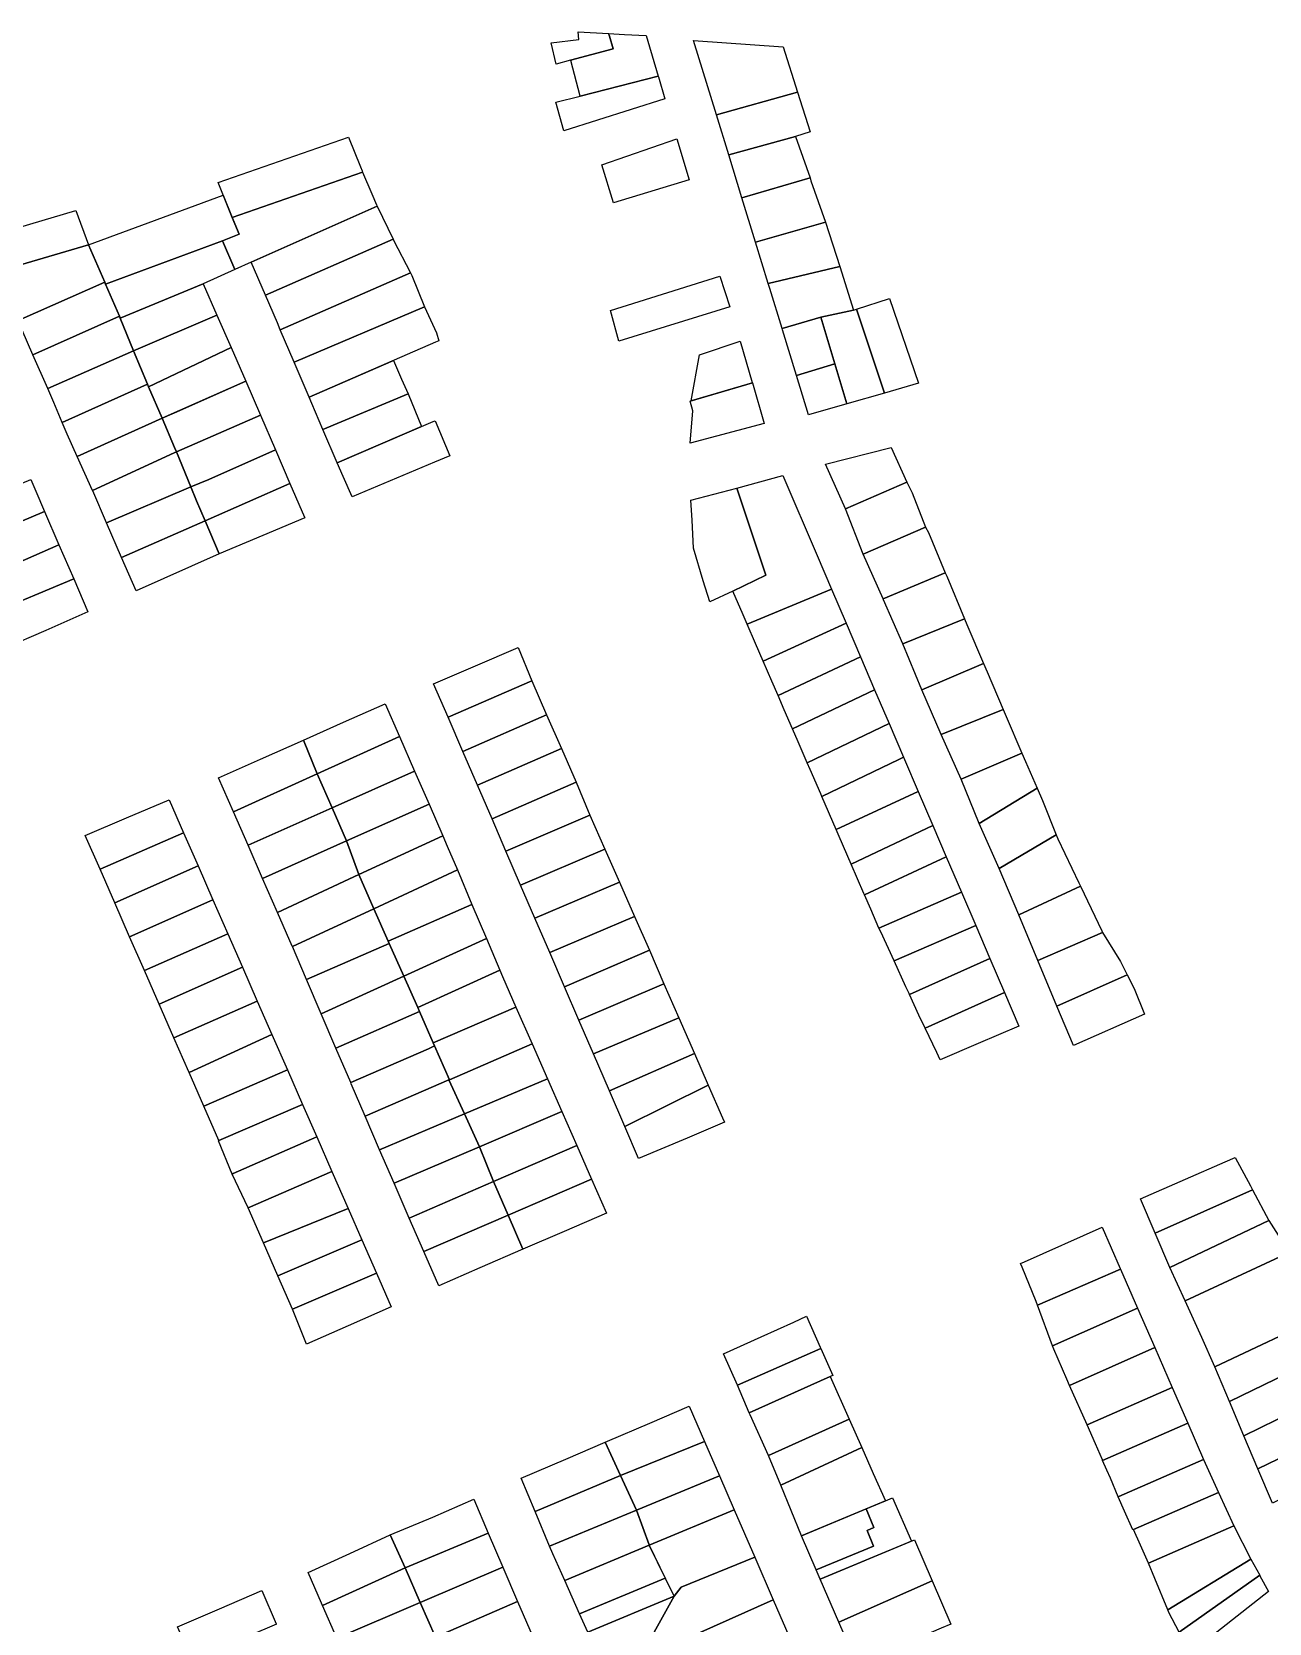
# Model space of a CAD drawing. Header units: millimetres. Extents: x 522658 to 553925, y 7796479 to 7820139.
# Drawn here: x 540287 to 540691, y 7804654 to 7805173 of the extents above; entities that cross this region are included whole.
import ezdxf

# ---------------------------------------------------------------- set-up
doc = ezdxf.new("R2010")
doc.units = ezdxf.units.MM
doc.layers.add('ZONA RESIDENCIAL 2 (ZR_2)', color=2, linetype='Continuous')

msp = doc.modelspace()

# ---------------------------------------------------------------- linework, layer by layer
at = {"layer": 'ZONA RESIDENCIAL 2 (ZR_2)'}
for points in [[(540474.97, 7805172.81), (540475.23, 7805171.96), (540476.51, 7805167.75), (540462.57, 7805164.1), (540457.82, 7805162.85), (540456.2, 7805169.8), (540465.3, 7805170.83), (540465.09, 7805173.35), (540474.97, 7805172.81)], [(540462.61, 7805163.95), (540462.57, 7805164.1), (540476.51, 7805167.75), (540475.23, 7805171.96), (540474.97, 7805172.81), (540480.22, 7805172.52), (540487.26, 7805172.13), (540487.79, 7805170.35), (540491.18, 7805158.92), (540465.73, 7805152.4), (540462.61, 7805163.95)], [(540510.18, 7805146.23), (540502.7, 7805170.56), (540531.95, 7805168.4), (540536.61, 7805153.71), (540510.18, 7805146.23)], [(540493.38, 7805151.5), (540460.4, 7805140.99), (540457.79, 7805150.36), (540465.73, 7805152.4), (540491.18, 7805158.92), (540491.24, 7805158.71), (540493.38, 7805151.5)], [(540540.74, 7805140.73), (540535.95, 7805139.17), (540514.19, 7805133.19), (540510.18, 7805146.23), (540536.61, 7805153.71), (540540.74, 7805140.73)], [(540394.69, 7805127.57), (540352.12, 7805112.8), (540351.93, 7805113.25), (540347.52, 7805124.22), (540390.04, 7805138.98), (540393.97, 7805129.24), (540394.49, 7805128.03), (540394.69, 7805127.57)], [(540501.32, 7805125), (540476.57, 7805117.5), (540472.8, 7805129.94), (540497.26, 7805138.4), (540501.32, 7805125)], [(540540.73, 7805125.66), (540518.51, 7805119.14), (540514.19, 7805133.19), (540535.95, 7805139.17), (540540.73, 7805125.66)], [(540352.12, 7805112.8), (540394.69, 7805127.57), (540397.72, 7805120.46), (540399.27, 7805116.84), (540399.45, 7805116.46), (540358.3, 7805098.18), (540353.02, 7805095.78), (540348.93, 7805105.09), (540354.41, 7805107.37), (540352.12, 7805112.8)], [(540518.51, 7805119.14), (540540.73, 7805125.66), (540541.05, 7805124.75), (540545.82, 7805111.28), (540522.94, 7805104.73), (540518.51, 7805119.14)], [(540305.24, 7805103.85), (540349.18, 7805120.07), (540351.92, 7805113.25), (540354.41, 7805107.37), (540348.93, 7805105.09), (540310.78, 7805091.01), (540310.5, 7805091.66), (540305.24, 7805103.85)], [(540305.24, 7805103.85), (540275.53, 7805095.08), (540270.95, 7805106.17), (540301.07, 7805115.06), (540305.24, 7805103.85)], [(540358.3, 7805098.18), (540399.45, 7805116.46), (540404.65, 7805105.65), (540362.97, 7805087.37), (540358.3, 7805098.18)], [(540550.43, 7805096.79), (540527.1, 7805091.21), (540522.94, 7805104.73), (540545.82, 7805111.28), (540550.43, 7805096.79)], [(540310.5, 7805091.66), (540282.22, 7805079.12), (540275.53, 7805095.08), (540305.24, 7805103.85), (540310.5, 7805091.66)], [(540310.78, 7805091.01), (540348.93, 7805105.09), (540353.02, 7805095.78), (540342.68, 7805091.06), (540315.58, 7805079.89), (540315.31, 7805080.52), (540310.78, 7805091.01)], [(540362.97, 7805087.37), (540404.65, 7805105.65), (540404.77, 7805105.41), (540410.34, 7805094.72), (540367.8, 7805076.15), (540366.87, 7805078.34), (540362.97, 7805087.37)], [(540544.29, 7805080.23), (540531.63, 7805076.5), (540527.6, 7805089.59), (540527.1, 7805091.21), (540550.43, 7805096.79), (540554.96, 7805082.54), (540544.29, 7805080.23)], [(540315.31, 7805080.52), (540287.08, 7805067.96), (540283.52, 7805076.03), (540282.22, 7805079.12), (540310.5, 7805091.66), (540310.78, 7805091.01), (540315.31, 7805080.52)], [(540367.8, 7805076.15), (540410.34, 7805094.72), (540410.8, 7805093.83), (540414.93, 7805083.61), (540372.33, 7805065.5), (540367.8, 7805076.15)], [(540478.37, 7805072.45), (540475.61, 7805082.37), (540511.32, 7805093.59), (540514.53, 7805083.61), (540478.37, 7805072.45)], [(540319.87, 7805069.21), (540315.58, 7805079.89), (540342.68, 7805091.06), (540347.12, 7805080.85), (540319.87, 7805069.21)], [(540576.19, 7805058.66), (540564.99, 7805055.46), (540555.89, 7805082.8), (540566.64, 7805086.3), (540576.19, 7805058.66)], [(540351.75, 7805070.28), (540324.81, 7805057.49), (540324.43, 7805058.36), (540319.87, 7805069.21), (540347.12, 7805080.85), (540351.75, 7805070.28)], [(540418.79, 7805075.14), (540419.6, 7805072.51), (540418.48, 7805072.02), (540377.19, 7805054.07), (540372.33, 7805065.5), (540414.93, 7805083.61), (540418.79, 7805075.14)], [(540552.72, 7805051.95), (540548.8, 7805065), (540544.29, 7805080.23), (540554.96, 7805082.54), (540555.89, 7805082.8), (540564.99, 7805055.46), (540552.72, 7805051.95)], [(540287.08, 7805067.96), (540315.31, 7805080.52), (540315.58, 7805079.89), (540319.87, 7805069.21), (540291.91, 7805056.99), (540287.08, 7805067.96)], [(540531.63, 7805076.48), (540544.29, 7805080.23), (540548.8, 7805065), (540536.34, 7805061.17), (540531.76, 7805076.07), (540531.63, 7805076.48)], [(540501.92, 7805052.91), (540504.61, 7805067.94), (540517.88, 7805072.4), (540521.88, 7805058.87), (540521.92, 7805058.75), (540501.92, 7805052.91)], [(540324.43, 7805058.36), (540296.63, 7805045.89), (540293.94, 7805052.38), (540291.91, 7805056.99), (540319.87, 7805069.21), (540324.43, 7805058.36)], [(540324.81, 7805057.49), (540351.75, 7805070.28), (540356.52, 7805059.37), (540329.21, 7805047.22), (540324.81, 7805057.49)], [(540409.52, 7805055.22), (540381.75, 7805043.52), (540378.06, 7805052.02), (540377.19, 7805054.07), (540404.8, 7805066.08), (540407.43, 7805060.03), (540409.52, 7805055.22)], [(540536.34, 7805061.17), (540548.8, 7805065), (540552.72, 7805051.95), (540540.27, 7805048.39), (540536.34, 7805061.17)], [(540296.63, 7805045.89), (540324.43, 7805058.36), (540324.81, 7805057.49), (540329.21, 7805047.22), (540301.52, 7805034.73), (540298.23, 7805042.01), (540296.63, 7805045.89)], [(540329.21, 7805047.22), (540333.25, 7805049.04), (540356.52, 7805059.37), (540361.36, 7805048.3), (540333.92, 7805036.25), (540333.31, 7805037.72), (540329.21, 7805047.22)], [(540413.93, 7805044.54), (540386.43, 7805032.74), (540381.75, 7805043.52), (540409.52, 7805055.22), (540413.93, 7805044.54)], [(540501.63, 7805039.15), (540502.43, 7805049.64), (540501.62, 7805052.82), (540521.92, 7805058.75), (540525.81, 7805045.55), (540501.63, 7805039.15)], [(540301.52, 7805034.73), (540329.21, 7805047.22), (540333.31, 7805037.72), (540333.92, 7805036.25), (540333.22, 7805035.94), (540306.52, 7805023.69), (540301.52, 7805034.73)], [(540333.92, 7805036.25), (540361.36, 7805048.3), (540366.27, 7805036.9), (540344.48, 7805027.3), (540338.64, 7805024.81), (540333.92, 7805036.25)], [(540423.12, 7805034.98), (540418.12, 7805032.9), (540405.73, 7805027.74), (540391.24, 7805021.64), (540388.38, 7805028.25), (540386.43, 7805032.74), (540417.73, 7805046.17), (540418.33, 7805046.42), (540423.12, 7805034.98)], [(540306.52, 7805023.69), (540333.22, 7805035.94), (540333.92, 7805036.25), (540338.64, 7805024.81), (540311.13, 7805013.08), (540306.59, 7805023.54), (540306.52, 7805023.69)], [(540338.64, 7805024.81), (540344.48, 7805027.3), (540366.27, 7805036.9), (540370.97, 7805026), (540343.32, 7805013.72), (540340.51, 7805020.26), (540338.64, 7805024.81)], [(540572.38, 7805026.37), (540552.29, 7805017.68), (540545.83, 7805032.31), (540567.22, 7805037.75), (540572.38, 7805026.37)], [(540263.29, 7805005.14), (540258.74, 7805015.57), (540286.33, 7805027.26), (540288.03, 7805023.45), (540290.88, 7805016.83), (540263.29, 7805005.14)], [(540343.32, 7805013.72), (540316.01, 7805001.8), (540311.13, 7805013.08), (540338.64, 7805024.81), (540340.51, 7805020.26), (540343.32, 7805013.72)], [(540343.32, 7805013.72), (540370.97, 7805026), (540375.75, 7805014.91), (540375.82, 7805014.75), (540362.14, 7805008.99), (540347.91, 7805003.01), (540343.32, 7805013.72)], [(540515.55, 7804990.77), (540508.08, 7804987.37), (540505.83, 7804994.16), (540502.68, 7805004.87), (540502.25, 7805014.03), (540501.82, 7805020.56), (540516.86, 7805024.46), (540526.36, 7804996.02), (540515.55, 7804990.77)], [(540547.76, 7804991.42), (540520.2, 7804980.08), (540518.91, 7804983.04), (540515.55, 7804990.77), (540526.36, 7804996.02), (540516.86, 7805024.46), (540531.82, 7805028.6), (540543.03, 7805002.45), (540547.76, 7804991.42)], [(540578.4, 7805011.7), (540558.1, 7805002.94), (540552.29, 7805017.68), (540572.38, 7805026.37), (540574.07, 7805022.89), (540578.4, 7805011.7)], [(540263.29, 7805005.14), (540290.88, 7805016.83), (540295.57, 7805005.97), (540268.16, 7804993.96), (540263.29, 7805005.14)], [(540316.01, 7805001.8), (540343.32, 7805013.72), (540347.91, 7805003.01), (540320.72, 7804990.9), (540316.01, 7805001.8)], [(540584.88, 7804996.81), (540564.63, 7804988.32), (540558.1, 7805002.94), (540578.4, 7805011.7), (540579.38, 7805009.96), (540584.88, 7804996.81)], [(540268.16, 7804993.96), (540295.57, 7805005.97), (540300.39, 7804994.81), (540272.79, 7804983.35), (540268.16, 7804993.96)], [(540305.03, 7804984.04), (540291.29, 7804978.03), (540277.7, 7804972.09), (540272.79, 7804983.35), (540300.39, 7804994.81), (540305.03, 7804984.04)], [(540564.63, 7804988.32), (540584.88, 7804996.81), (540585.34, 7804995.7), (540591.14, 7804981.82), (540571.01, 7804973.62), (540564.77, 7804988.01), (540564.63, 7804988.32)], [(540552.49, 7804980.39), (540525.46, 7804967.95), (540522.96, 7804973.71), (540520.2, 7804980.08), (540547.76, 7804991.42), (540552.49, 7804980.39)], [(540557.23, 7804969.33), (540530.33, 7804956.73), (540528.31, 7804961.39), (540525.46, 7804967.95), (540552.49, 7804980.39), (540557.23, 7804969.33)], [(540597.38, 7804967.2), (540577.22, 7804958.63), (540571.01, 7804973.62), (540591.14, 7804981.82), (540591.94, 7804979.93), (540597.38, 7804967.2)], [(540449.94, 7804961.58), (540449.87, 7804961.55), (540422.63, 7804949.68), (540417.83, 7804960.57), (540431.57, 7804966.47), (540445.43, 7804972.42), (540449.94, 7804961.58)], [(540561.82, 7804958.63), (540535.01, 7804945.94), (540532.34, 7804952.1), (540530.33, 7804956.73), (540557.23, 7804969.33), (540561.82, 7804958.63)], [(540577.22, 7804958.63), (540597.38, 7804967.2), (540598.55, 7804964.44), (540603.78, 7804952.2), (540583.52, 7804944), (540577.22, 7804958.63)], [(540454.75, 7804950.44), (540427.44, 7804938.54), (540422.63, 7804949.68), (540449.87, 7804961.55), (540449.94, 7804961.58), (540454.75, 7804950.44)], [(540566.52, 7804947.66), (540539.85, 7804934.79), (540536.89, 7804941.61), (540535.01, 7804945.94), (540561.82, 7804958.63), (540566.52, 7804947.66)], [(540406.74, 7804943.4), (540379.86, 7804931.18), (540375.37, 7804942.19), (540388.49, 7804948.02), (540402.09, 7804954.07), (540406.74, 7804943.4)], [(540609.88, 7804937.91), (540590.05, 7804929.46), (540583.52, 7804944), (540603.78, 7804952.2), (540604.74, 7804949.94), (540609.88, 7804937.91)], [(540459.65, 7804939.48), (540432.2, 7804927.52), (540427.44, 7804938.54), (540454.75, 7804950.44), (540459.65, 7804939.48)], [(540569.76, 7804935.92), (540544.59, 7804923.85), (540544.23, 7804924.69), (540540.8, 7804932.61), (540539.85, 7804934.79), (540566.52, 7804947.66), (540571.26, 7804936.61), (540569.76, 7804935.92)], [(540379.86, 7804931.18), (540352.57, 7804918.76), (540347.68, 7804929.89), (540361.37, 7804935.97), (540375.37, 7804942.19), (540379.86, 7804931.18)], [(540384.7, 7804920.07), (540379.86, 7804931.18), (540406.74, 7804943.4), (540411.67, 7804932.09), (540384.7, 7804920.07)], [(540436.94, 7804916.53), (540432.2, 7804927.52), (540459.65, 7804939.48), (540464.42, 7804928.5), (540436.94, 7804916.53)], [(540544.59, 7804923.85), (540569.76, 7804935.92), (540571.26, 7804936.61), (540571.57, 7804935.88), (540576.03, 7804925.49), (540549.3, 7804913), (540544.59, 7804923.85)], [(540614.9, 7804926.49), (540595.95, 7804915.02), (540590.05, 7804929.46), (540609.88, 7804937.91), (540611.03, 7804935.27), (540614.9, 7804926.49)], [(540384.7, 7804920.07), (540357.33, 7804907.87), (540352.57, 7804918.76), (540379.86, 7804931.18), (540384.7, 7804920.07)], [(540389.41, 7804909.29), (540384.7, 7804920.07), (540411.67, 7804932.09), (540416.37, 7804921.31), (540389.41, 7804909.29)], [(540441.49, 7804905.98), (540436.94, 7804916.53), (540464.42, 7804928.5), (540468.87, 7804917.68), (540441.49, 7804905.98)], [(540549.3, 7804913), (540576.03, 7804925.49), (540580.82, 7804914.32), (540554.2, 7804901.68), (540550.26, 7804910.8), (540549.3, 7804913)], [(540621.04, 7804911.34), (540602.47, 7804900.3), (540595.95, 7804915.02), (540614.9, 7804926.49), (540616.66, 7804922.5), (540621.04, 7804911.34)], [(540336.23, 7804911.97), (540309, 7804900.06), (540304.17, 7804911.09), (540317.65, 7804916.84), (540331.51, 7804922.75), (540336.23, 7804911.97)], [(540389.41, 7804909.29), (540362.05, 7804897.09), (540357.33, 7804907.87), (540384.7, 7804920.07), (540389.41, 7804909.29)], [(540393.5, 7804898.3), (540389.41, 7804909.29), (540416.37, 7804921.31), (540420.86, 7804911.01), (540393.5, 7804898.3)], [(540473.74, 7804906.64), (540446.27, 7804894.9), (540441.49, 7804905.98), (540468.87, 7804917.68), (540473.74, 7804906.64)], [(540309, 7804900.06), (540336.23, 7804911.97), (540340.97, 7804901.16), (540313.8, 7804889.09), (540309, 7804900.06)], [(540398.35, 7804887.19), (540393.5, 7804898.3), (540420.86, 7804911.01), (540422.34, 7804907.63), (540425.62, 7804899.86), (540398.35, 7804887.19)], [(540554.2, 7804901.68), (540580.82, 7804914.32), (540585.18, 7804904.16), (540558.53, 7804891.71), (540558.32, 7804892.18), (540554.2, 7804901.68)], [(540602.47, 7804900.3), (540621.04, 7804911.34), (540621.66, 7804910.04), (540628.51, 7804895.59), (540629.03, 7804894.49), (540608.84, 7804885.22), (540602.47, 7804900.3)], [(540393.5, 7804898.3), (540366.92, 7804885.96), (540362.05, 7804897.09), (540389.41, 7804909.29), (540393.5, 7804898.3)], [(540478.51, 7804895.86), (540450.94, 7804884.08), (540446.27, 7804894.9), (540473.74, 7804906.64), (540478.51, 7804895.86)], [(540313.8, 7804889.09), (540340.97, 7804901.16), (540345.84, 7804890.05), (540318.63, 7804878.06), (540313.8, 7804889.09)], [(540430.39, 7804888.56), (540403.07, 7804876.59), (540398.35, 7804887.19), (540425.62, 7804899.86), (540430.39, 7804888.56)], [(540558.53, 7804891.71), (540585.18, 7804904.16), (540590.17, 7804892.53), (540563.24, 7804880.85), (540560.55, 7804887.05), (540558.53, 7804891.71)], [(540398.35, 7804887.19), (540371.78, 7804874.85), (540371.73, 7804874.96), (540366.92, 7804885.96), (540393.5, 7804898.3), (540398.35, 7804887.19)], [(540483.46, 7804884.69), (540455.78, 7804872.86), (540450.94, 7804884.08), (540478.51, 7804895.86), (540483.46, 7804884.69)], [(540615.09, 7804870.32), (540608.84, 7804885.22), (540629.03, 7804894.49), (540635.94, 7804879.95), (540636.17, 7804879.46), (540615.09, 7804870.32)], [(540318.63, 7804878.06), (540345.84, 7804890.05), (540350.7, 7804878.95), (540323.48, 7804866.97), (540318.63, 7804878.06)], [(540594.82, 7804881.69), (540568.19, 7804870.14), (540563.81, 7804879.69), (540563.24, 7804880.85), (540590.17, 7804892.53), (540594.82, 7804881.69)], [(540403.07, 7804876.59), (540403.4, 7804875.88), (540376.41, 7804864.03), (540371.78, 7804874.85), (540398.35, 7804887.19), (540403.07, 7804876.59)], [(540435.08, 7804877.47), (540408.17, 7804865.17), (540403.4, 7804875.88), (540403.07, 7804876.59), (540430.39, 7804888.56), (540435.08, 7804877.47)], [(540455.78, 7804872.86), (540483.46, 7804884.69), (540488.37, 7804873.61), (540460.58, 7804861.74), (540455.78, 7804872.86)], [(540323.48, 7804866.97), (540350.7, 7804878.95), (540355.45, 7804868.12), (540328.27, 7804856.01), (540323.48, 7804866.97)], [(540599.45, 7804870.9), (540573.22, 7804859.15), (540573.07, 7804859.47), (540572.01, 7804861.68), (540568.19, 7804870.14), (540594.82, 7804881.69), (540599.45, 7804870.9)], [(540621.28, 7804855.35), (540615.09, 7804870.32), (540636.17, 7804879.46), (540642.05, 7804869.99), (540644.25, 7804865.64), (540621.28, 7804855.35)], [(540408.17, 7804865.17), (540381.2, 7804852.84), (540376.41, 7804864.03), (540403.4, 7804875.88), (540408.17, 7804865.17)], [(540439.45, 7804867.11), (540412.69, 7804854.91), (540408.17, 7804865.17), (540435.08, 7804877.47), (540439.45, 7804867.11)], [(540465.3, 7804850.8), (540460.58, 7804861.74), (540481.08, 7804870.5), (540488.37, 7804873.61), (540493.04, 7804862.66), (540465.3, 7804850.8)], [(540328.27, 7804856.01), (540355.45, 7804868.12), (540360.31, 7804857.03), (540333.09, 7804845), (540328.27, 7804856.01)], [(540573.22, 7804859.15), (540599.45, 7804870.9), (540604.19, 7804859.84), (540578.29, 7804848.18), (540576.28, 7804852.49), (540573.22, 7804859.15)], [(540412.69, 7804854.91), (540413.27, 7804853.59), (540385.97, 7804841.7), (540381.2, 7804852.84), (540408.17, 7804865.17), (540412.69, 7804854.91)], [(540444.7, 7804855.1), (540417.74, 7804843.43), (540413.27, 7804853.59), (540412.69, 7804854.91), (540439.45, 7804867.11), (540440.33, 7804865.04), (540444.7, 7804855.1)], [(540621.28, 7804855.35), (540644.25, 7804865.64), (540646.52, 7804861.14), (540649.9, 7804852.79), (540626.71, 7804842.51), (540621.28, 7804855.35)], [(540497.9, 7804851.57), (540470.06, 7804839.78), (540465.3, 7804850.8), (540493.04, 7804862.66), (540497.9, 7804851.57)], [(540595.59, 7804843.16), (540583.23, 7804837.91), (540582.17, 7804840.27), (540578.29, 7804848.18), (540604.19, 7804859.84), (540608.89, 7804848.87), (540595.59, 7804843.16)], [(540365.09, 7804846.12), (540338.04, 7804833.7), (540337.92, 7804833.97), (540333.09, 7804845), (540360.31, 7804857.03), (540365.09, 7804846.12)], [(540417.74, 7804843.43), (540418.19, 7804842.41), (540416.14, 7804841.48), (540390.79, 7804830.44), (540385.97, 7804841.7), (540413.27, 7804853.59), (540417.74, 7804843.43)], [(540450, 7804843.06), (540423.04, 7804831.39), (540418.19, 7804842.41), (540417.74, 7804843.43), (540444.7, 7804855.1), (540450, 7804843.06)], [(540502.98, 7804839.98), (540475.26, 7804827.73), (540470.06, 7804839.78), (540497.9, 7804851.57), (540502.98, 7804839.98)], [(540338.04, 7804833.7), (540365.09, 7804846.12), (540370.13, 7804834.62), (540342.83, 7804822.75), (540338.04, 7804833.7)], [(540423.04, 7804831.39), (540422.85, 7804831.31), (540395.48, 7804819.46), (540390.94, 7804830.08), (540390.79, 7804830.44), (540416.14, 7804841.48), (540418.19, 7804842.41), (540423.04, 7804831.39)], [(540455.03, 7804831.62), (540427.93, 7804820.2), (540422.85, 7804831.31), (540423.04, 7804831.39), (540450, 7804843.06), (540455.03, 7804831.62)], [(540507.53, 7804829.62), (540480.29, 7804816.09), (540475.26, 7804827.73), (540502.98, 7804839.98), (540507.53, 7804829.62)], [(540347.74, 7804811.52), (540342.83, 7804822.75), (540370.13, 7804834.62), (540375.07, 7804823.34), (540347.74, 7804811.52)], [(540459.72, 7804820.96), (540432.84, 7804809.49), (540427.93, 7804820.2), (540455.03, 7804831.62), (540459.72, 7804820.96)], [(540427.93, 7804820.2), (540400.23, 7804808.53), (540395.48, 7804819.46), (540422.85, 7804831.31), (540427.93, 7804820.2)], [(540480.29, 7804816.09), (540507.53, 7804829.62), (540512.16, 7804818.94), (540512.81, 7804817.57), (540500.64, 7804812.34), (540484.77, 7804805.7), (540480.29, 7804816.09)], [(540352.08, 7804800.59), (540347.63, 7804811.47), (540347.74, 7804811.52), (540375.07, 7804823.34), (540379.72, 7804812.74), (540352.45, 7804800.75), (540352.08, 7804800.59)], [(540432.84, 7804809.49), (540404.98, 7804797.59), (540400.23, 7804808.53), (540427.93, 7804820.2), (540432.84, 7804809.49)], [(540464.59, 7804809.88), (540437.43, 7804798.14), (540432.84, 7804809.49), (540459.72, 7804820.96), (540464.59, 7804809.88)], [(540357.33, 7804789.61), (540352.08, 7804800.59), (540352.45, 7804800.75), (540379.72, 7804812.74), (540384.67, 7804801.45), (540357.33, 7804789.61)], [(540437.43, 7804798.14), (540409.91, 7804786.25), (540404.98, 7804797.59), (540432.84, 7804809.49), (540437.43, 7804798.14)], [(540442.18, 7804787.2), (540437.43, 7804798.14), (540464.59, 7804809.88), (540469.39, 7804798.96), (540442.18, 7804787.2)], [(540685.14, 7804795.46), (540653.45, 7804781.26), (540648.65, 7804792.5), (540663.3, 7804798.9), (540676.29, 7804804.57), (540679.51, 7804805.98), (540684.48, 7804796.7), (540685.14, 7804795.46)], [(540357.33, 7804789.61), (540384.67, 7804801.45), (540389.98, 7804789.34), (540362.36, 7804778.1), (540357.33, 7804789.61)], [(540442.18, 7804787.2), (540414.67, 7804775.31), (540409.91, 7804786.25), (540437.43, 7804798.14), (540442.18, 7804787.2)], [(540474.29, 7804787.82), (540460.52, 7804781.87), (540447.03, 7804776.04), (540442.18, 7804787.2), (540469.39, 7804798.96), (540474.29, 7804787.82)], [(540653.45, 7804781.26), (540685.14, 7804795.46), (540690.51, 7804785.42), (540658.22, 7804770.08), (540653.45, 7804781.26)], [(540362.36, 7804778.1), (540389.98, 7804789.34), (540394.44, 7804779.16), (540367.05, 7804767.39), (540362.36, 7804778.1)], [(540447.03, 7804776.04), (540432.97, 7804769.96), (540419.52, 7804764.15), (540414.67, 7804775.31), (540442.18, 7804787.2), (540447.03, 7804776.04)], [(540663.17, 7804759.27), (540658.22, 7804770.08), (540690.51, 7804785.42), (540697.18, 7804774.95), (540663.17, 7804759.27)], [(540614.56, 7804758.98), (540609.95, 7804770.17), (540609.43, 7804771.4), (540610.7, 7804771.98), (540636.15, 7804783.29), (540642.02, 7804769.81), (540642.11, 7804769.6), (540615.04, 7804757.81), (540614.56, 7804758.98)], [(540367.05, 7804767.39), (540394.44, 7804779.16), (540399.21, 7804768.28), (540371.82, 7804756.5), (540367.05, 7804767.39)], [(540709.33, 7804754.88), (540672.84, 7804737.7), (540668.67, 7804747.25), (540663.17, 7804759.27), (540697.18, 7804774.95), (540703.6, 7804765.23), (540704.68, 7804763.28), (540709.33, 7804754.88)], [(540615.04, 7804757.81), (540642.11, 7804769.6), (540647.67, 7804756.85), (540619.92, 7804744.51), (540615.04, 7804757.81)], [(540404.05, 7804757.24), (540390, 7804751.08), (540376.42, 7804745.12), (540371.82, 7804756.5), (540399.21, 7804768.28), (540404.05, 7804757.24)], [(540517.11, 7804731.69), (540512.52, 7804741.96), (540524.78, 7804747.49), (540535.45, 7804752.31), (540539.56, 7804754.17), (540544.06, 7804744.13), (540544.28, 7804743.64), (540517.11, 7804731.69)], [(540624.59, 7804733.65), (540620.37, 7804743.46), (540619.92, 7804744.51), (540647.67, 7804756.85), (540653.29, 7804743.95), (540625.48, 7804731.58), (540624.59, 7804733.65)], [(540677.64, 7804726.36), (540672.84, 7804737.7), (540709.33, 7804754.88), (540715.05, 7804744.53), (540677.64, 7804726.36)], [(540520.9, 7804722.7), (540517.11, 7804731.69), (540544.28, 7804743.64), (540548.2, 7804734.88), (540547.36, 7804734.5), (540520.9, 7804722.7)], [(540658.96, 7804730.93), (540631.2, 7804718.71), (540625.48, 7804731.58), (540653.29, 7804743.95), (540658.96, 7804730.93)], [(540682.36, 7804715.2), (540677.64, 7804726.36), (540715.05, 7804744.53), (540719.61, 7804733.42), (540682.36, 7804715.2)], [(540527.2, 7804708.72), (540521.17, 7804722.05), (540520.9, 7804722.7), (540547.36, 7804734.5), (540553.54, 7804720.6), (540527.2, 7804708.72)], [(540686.93, 7804704.41), (540682.36, 7804715.2), (540719.61, 7804733.42), (540726.49, 7804723.56), (540686.93, 7804704.41)], [(540664.02, 7804719.31), (540636.25, 7804707.14), (540636.18, 7804707.29), (540633.93, 7804712.55), (540631.2, 7804718.71), (540658.96, 7804730.93), (540664.02, 7804719.31)], [(540506.32, 7804713.28), (540478.85, 7804702.25), (540473.87, 7804713.1), (540474.57, 7804713.4), (540488.41, 7804719.32), (540501.3, 7804724.84), (540506.32, 7804713.28)], [(540691.69, 7804693.16), (540686.93, 7804704.41), (540726.49, 7804723.56), (540732.4, 7804713.16), (540691.69, 7804693.16)], [(540557.64, 7804711.36), (540531.24, 7804699.08), (540527.2, 7804708.72), (540553.54, 7804720.6), (540557.64, 7804711.36)], [(540636.25, 7804707.14), (540664.02, 7804719.31), (540669.18, 7804707.46), (540641.57, 7804695.36), (540641.31, 7804695.27), (540638.78, 7804701.35), (540637.67, 7804703.96), (540636.25, 7804707.14)], [(540478.85, 7804702.25), (540450.98, 7804690.47), (540446.43, 7804701.36), (540461.05, 7804707.54), (540473.87, 7804713.1), (540478.85, 7804702.25)], [(540478.85, 7804702.25), (540506.32, 7804713.28), (540511.15, 7804702.15), (540484.06, 7804690.92), (540478.85, 7804702.25)], [(540565.35, 7804693.94), (540537.96, 7804682.54), (540531.24, 7804699.08), (540557.64, 7804711.36), (540561.39, 7804702.92), (540565.35, 7804693.94)], [(540646.36, 7804684.57), (540646.15, 7804684.48), (540643.37, 7804690.59), (540641.31, 7804695.27), (540641.57, 7804695.36), (540669.18, 7804707.46), (540674.06, 7804696.71), (540646.36, 7804684.57)], [(540450.98, 7804690.47), (540478.85, 7804702.25), (540484.06, 7804690.92), (540455.69, 7804679.18), (540450.98, 7804690.47)], [(540484.06, 7804690.92), (540511.15, 7804702.15), (540515.98, 7804691.03), (540488.25, 7804679.44), (540488.19, 7804679.56), (540484.06, 7804690.92)], [(540648.61, 7804679.51), (540646.36, 7804684.57), (540674.06, 7804696.71), (540679.03, 7804685.75), (540651.24, 7804673.59), (540648.61, 7804679.51)], [(540435.71, 7804683.43), (540408.6, 7804672.05), (540403.72, 7804682.84), (540417.65, 7804688.59), (540430.95, 7804694.54), (540435.71, 7804683.43)], [(540573.85, 7804680.82), (540544.05, 7804668.44), (540542.78, 7804671.38), (540561.5, 7804679.16), (540559.35, 7804684.32), (540561.58, 7804685.25), (540559.08, 7804691.33), (540565.35, 7804693.94), (540567.64, 7804694.89), (540573.85, 7804680.82)], [(540455.69, 7804679.18), (540484.06, 7804690.92), (540488.19, 7804679.56), (540488.25, 7804679.44), (540460.65, 7804667.91), (540456.76, 7804676.62), (540455.69, 7804679.18)], [(540522.68, 7804675.59), (540498.69, 7804665.75), (540496.37, 7804662.89), (540488.25, 7804679.44), (540515.98, 7804691.03), (540522.68, 7804675.59)], [(540561.5, 7804679.16), (540542.78, 7804671.38), (540537.96, 7804682.54), (540559.08, 7804691.33), (540561.58, 7804685.25), (540559.34, 7804684.32), (540561.5, 7804679.16)], [(540408.6, 7804672.05), (540381.59, 7804659.77), (540381.24, 7804660.57), (540376.9, 7804670.52), (540390.47, 7804676.76), (540403.72, 7804682.84), (540408.6, 7804672.05)], [(540408.6, 7804672.05), (540435.71, 7804683.43), (540440.47, 7804672.32), (540413.51, 7804660.77), (540408.6, 7804672.05)], [(540580.61, 7804667.79), (540550.14, 7804654.33), (540544.05, 7804668.44), (540574.81, 7804681.22), (540580.61, 7804667.79)], [(540653.3, 7804668.55), (540651.24, 7804673.59), (540679.03, 7804685.75), (540684.59, 7804674.9), (540657.48, 7804658.35), (540653.3, 7804668.55)], [(540493.5, 7804668.74), (540465.5, 7804657.03), (540460.65, 7804667.91), (540488.25, 7804679.44), (540493.5, 7804668.74)], [(540381.59, 7804659.77), (540408.6, 7804672.05), (540413.51, 7804660.77), (540386.25, 7804649.1), (540381.59, 7804659.77)], [(540413.51, 7804660.77), (540440.47, 7804672.32), (540445.27, 7804661.12), (540418.44, 7804649.44), (540413.51, 7804660.77)], [(540528.73, 7804661.67), (540500, 7804648.82), (540501.31, 7804646.44), (540498.59, 7804645.27), (540488.76, 7804649.17), (540496.37, 7804662.89), (540498.69, 7804665.75), (540522.68, 7804675.59), (540528.73, 7804661.67)], [(540687.51, 7804669.64), (540661.25, 7804651.06), (540657.82, 7804657.52), (540657.48, 7804658.35), (540684.59, 7804674.9), (540687.51, 7804669.64)], [(540465.5, 7804657.03), (540493.5, 7804668.74), (540496.37, 7804662.89), (540468.15, 7804651.08), (540465.5, 7804657.03)], [(540586.69, 7804653.72), (540583.49, 7804652.35), (540556.09, 7804640.56), (540550.14, 7804654.33), (540580.61, 7804667.79), (540586.69, 7804653.72)], [(540661.26, 7804651.04), (540687.51, 7804669.64), (540687.57, 7804669.52), (540690.43, 7804664.37), (540664.87, 7804644.23), (540661.26, 7804651.04)], [(540366.53, 7804653.72), (540339.06, 7804641.93), (540334.31, 7804652.87), (540347.96, 7804658.71), (540361.83, 7804664.64), (540366.5, 7804653.8), (540366.53, 7804653.72)], [(540418.44, 7804649.44), (540391.11, 7804637.95), (540386.25, 7804649.1), (540413.51, 7804660.77), (540418.44, 7804649.44)], [(540418.44, 7804649.44), (540445.27, 7804661.12), (540449.99, 7804650.1), (540423.21, 7804638.47), (540418.44, 7804649.44)], [(540488.76, 7804649.17), (540472.21, 7804641.96), (540468.15, 7804651.08), (540496.37, 7804662.89), (540488.76, 7804649.17)], [(540501.31, 7804646.44), (540500, 7804648.82), (540528.73, 7804661.67), (540534.91, 7804647.43), (540507.59, 7804636.03), (540501.31, 7804646.44)]]:
    msp.add_lwpolyline(points, close=True, dxfattribs=at)

doc.saveas('drawing.dxf')
